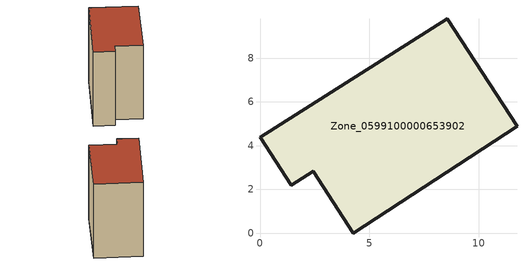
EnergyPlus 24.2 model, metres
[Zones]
Zone_0599100000653902
 floor ground (C_G): 2.43,2.83 1.43,2.18 0,4.37 8.57,9.79 11.74,4.89 4.27,0 z0
 wall outside (C_F): 8.57,9.79 0,4.37 1.43,2.18 2.43,2.83 4.27,0 11.74,4.89 8.57,9.79 z0:10.13
 roof outside (C_R): 4.27,0 11.74,4.89 8.57,9.79 0,4.37 1.43,2.18 2.43,2.83 z10.13
[BUILDING]
Pand.0599100000653902: North Axis=0; Terrain=City; Loads Convergence Tolerance Value=0.04; Temperature Convergence Tolerance Value=0.4; Solar Distribution=FullExterior; Maximum Number of Warmup Days=25; Minimum Number of Warmup Days=1
[Site:Location]
Rotterdam.The.Hague.AP_ZH_NLD Design_Conditions: Latitude=51.96; Longitude=4.45; Time Zone=1; Elevation=-4.5
[SITE:GROUNDTEMPERATURE:BUILDINGSURFACE]
18, 18, 18, 18, 18, 18, 18, 18, 18, 18, 18, 18
[MATERIAL] Thermal Absorptance=0.9; Solar Absorptance=0.7; Visible Absorptance=0.7
Name | Roughness | Thickness | Conductivity | Density | Specific Heat
G.TI.1946 | MediumSmooth | 0.15 | 1 | 540 | 1210
F.TI.1946 | Rough | 0.3 | 0.857143 | 1920 | 840
R.TI.1946 | MediumRough | 0.2 | 0.1 | 1500 | 1000
[CONSTRUCTION]
C_G: G.TI.1946
C_F: F.TI.1946
C_R: R.TI.1946
[ZONE]
Zone_0599100000653902: Type=1; Multiplier=1; Ceiling Height=Autocalculate; Volume=Autocalculate; Floor Area=autocalculate; Part of Total Floor Area=Yes
[ZONEINFILTRATION:DESIGNFLOWRATE]
Infil_Zone_0599100000653902: Zone or ZoneList or Space or SpaceList=Zone_0599100000653902; Schedule=AlwaysOn; Design Flow Rate Calculation Method=Flow/Area; Flow Rate per Floor Area=0.003; Constant Term Coefficient=1; Temperature Term Coefficient=0; Velocity Term Coefficient=0; Velocity Squared Term Coefficient=0
[HVACTEMPLATE:ZONE:IDEALLOADSAIRSYSTEM]
Zone_0599100000653902: Maximum Heating Supply Air Temperature=50; Minimum Cooling Supply Air Temperature=13; Maximum Heating Supply Air Humidity Ratio=0.0156; Minimum Cooling Supply Air Humidity Ratio=0.0077; Heating Limit=NoLimit; Cooling Limit=NoLimit; Dehumidification Control Type=ConstantSensibleHeatRatio; Cooling Sensible Heat Ratio=0.7; Dehumidification Setpoint=60; Humidification Control Type=None; Humidification Setpoint=30; Outdoor Air Method=None; Outdoor Air Flow Rate per Person=0.00944; Outdoor Air Flow Rate per Zone Floor Area=0; Outdoor Air Flow Rate per Zone=0; Demand Controlled Ventilation Type=None; Outdoor Air Economizer Type=NoEconomizer; Heat Recovery Type=None; Sensible Heat Recovery Effectiveness=0.7; Latent Heat Recovery Effectiveness=0.65
[ZONECONTROL:THERMOSTAT]
ThermostatControl_Zone_0599100000653902: Zone or ZoneList=Zone_0599100000653902; Control Type Schedule=DualSetpointControlType; Control 1=Thermostat_Zone_0599100000653902; Temperature Difference Between Cutout And Setpoint=0
[THERMOSTATSETPOINT:DUALSETPOINT]
Thermostat_Zone_0599100000653902: Heating Setpoint Temperature Schedule=HeatingSetpoint_Zone_0599100000653902; Cooling Setpoint Temperature Schedule=CoolingSetpoint_Zone_0599100000653902
[SCHEDULE:COMPACT]
HeatingSetpoint_Zone_0599100000653902: Through: 12/31, For: AllDays, Until: 24:00, 21
CoolingSetpoint_Zone_0599100000653902: Through: 12/31, For: AllDays, Until: 24:00, 24
DualSetpointControlType: Through: 12/31, For: AllDays, Until: 24:00, 4
AlwaysOn: Through: 12/31, For: AllDays, Until: 24:00, 1
